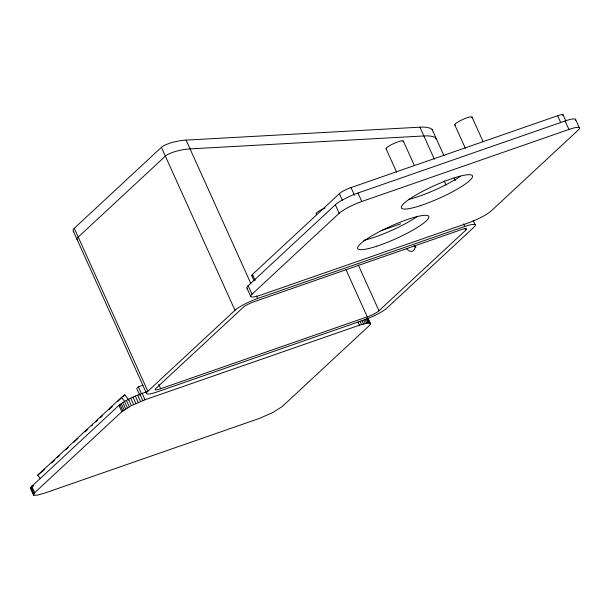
<?xml version="1.0" encoding="UTF-8"?>
<svg xmlns="http://www.w3.org/2000/svg" width="610" height="610" viewBox="0 0 610 610"><rect width="100%" height="100%" fill="white"/><g stroke="black" fill="none" stroke-linecap="round" stroke-linejoin="round"><path stroke-width="0.91" d="M30.668 488.671L30.637 487.741L31.811 486.322L118.95 405.368C127.055 398.932 136.937 395.188 146.636 391.841M370.415 324.253L370.384 323.33L368.104 322.98L359.45 325.183L145.02 399.763L131.394 405.642L121.825 411.727L34.686 492.689L33.512 494.108L33.542 495.038L37.126 495.213L44.477 493.177L258.907 418.597L272.533 412.718L282.102 406.634L369.241 325.671L370.415 324.253L367.761 318.298M562.832 115.587A9.386 1.632 -24.3 0 0 558.882 115.29L349.69 188.055A9.386 1.632 -24.3 0 0 340.022 193.08L252.014 274.851A9.386 1.632 -24.3 0 0 252.342 275.85M465.895 230.046L466.36 229.566A9.432 1.639 -24.3 0 0 462.395 229.268L253.196 302.034A9.432 1.639 -24.3 0 0 243.474 307.089L155.458 388.86A9.432 1.639 -24.3 0 0 159.423 389.157L368.623 316.392A9.432 1.639 -24.3 0 0 378.345 311.336L465.895 230.046L465.117 228.315M146.629 393.625L73.063 230.595A18.353 5.223 -10.4 0 1 74.26 228.292L161.398 147.33A18.353 5.223 -10.4 0 1 165.333 144.867L171.41 142.633L178.7 140.963A20.176 5.742 -10.4 0 1 186.088 140.109L419.909 127.177A20.176 5.742 -10.4 0 1 426.276 127.276L430.66 128.298L432.132 129.434L443.912 155.535M40.443 478.72L37.706 475.175L121.497 397.324L124.844 394.891L128.878 400.122M44.553 469.494L37.706 475.175M51.53 463.005L54.328 460.413M57.119 457.813L59.216 455.868M65.499 450.028L68.29 447.435M73.879 442.242L78.065 438.354M85.049 431.865L87.84 429.272M91.332 426.024L92.728 424.728M95.518 422.135L97.615 420.191M100.406 417.591L102.503 415.646M108.786 409.806L112.278 406.565M117.867 401.372L121.352 398.132M122.755 396.836L124.844 394.891M142.892 385.284L138.409 386.839L136.731 388.402L139.797 395.188M247.401 288.393A18.91 3.286 -24.3 0 1 248.186 285.747L335.325 204.785A18.91 3.286 -24.3 0 1 357.963 193.019L565.089 120.978A18.91 3.286 -24.3 0 1 575.512 120.239M252.021 294.233L339.16 213.271A18.91 3.286 -24.3 0 1 361.791 201.498L568.916 129.457A18.91 3.286 -24.3 0 1 578.15 130.143L491.012 211.106A18.91 3.286 -24.3 0 1 468.373 222.879L261.248 294.92A18.91 3.286 -24.3 0 1 252.021 294.233L248.186 285.747M147.841 391.254L234.98 310.299A18.91 3.286 -24.3 0 1 257.618 298.526L464.744 226.485A18.91 3.286 -24.3 0 1 473.978 227.172L386.831 308.134A18.91 3.286 -24.3 0 1 364.2 319.899L157.075 391.94A18.91 3.286 -24.3 0 1 147.841 391.254L74.26 228.285M381.029 230.687L400.77 223.824M33.611 485.697L31.811 486.322L34.686 492.689M73.322 231.266L73.894 231.876M77.867 240.66L77.035 239.379A18.353 5.223 -10.4 0 1 78.225 237.077L165.363 156.114A18.353 5.223 -10.4 0 1 169.305 153.651L175.375 151.417L182.665 149.747A20.176 5.742 -10.4 0 1 190.053 148.893L423.874 135.961A20.176 5.742 -10.4 0 1 430.248 136.06L434.625 137.082L436.348 138.889A18.353 5.223 -10.4 0 1 436.28 139.621M121.497 397.324L124.783 401.586M575.535 119.293L579.363 127.772M563.068 114.787L565.745 120.727M565.089 120.978L568.916 129.457M557.624 115.709L560.689 122.496M472.048 117.189L483.021 141.482M454.763 124.844L465.346 148.276M454.084 178.044L455.251 180.644M473.238 220.469L475.19 224.8M419.909 127.177L434.381 159.24M444.111 180.796L446.062 185.104M463.577 223.9L464.744 226.485M403.332 141.07L414.304 165.363M386.061 148.756L396.637 172.188M357.963 193.019L361.791 201.498M351.024 187.567L354.471 195.208M339.389 193.622L342.454 200.408M335.325 204.785L339.16 213.271M358.276 264.946L378.978 310.803M367.868 317.757L370.552 323.727M345.862 269.422L367.289 316.88M366.999 318.176L369.149 322.949M366.313 319L368.104 322.98M365.009 319.167L366.801 323.147M363.819 320.281L365.253 323.46M362.058 320.73L363.491 323.91M360.113 321.302L361.547 324.489M358.017 322.004L359.45 325.183M252.471 274.37L255.155 280.31M251.777 275.644L254.073 280.737M186.088 140.109L250.977 283.825M256.444 295.934L257.618 298.526M246.966 288.118L250.802 296.605M161.398 147.33L234.98 310.299M158.737 384.414L160.689 388.738M142.145 393.404L145.02 399.763M138.409 386.839L141.474 393.633M139.934 394.205L142.809 400.564M137.647 395.097L140.521 401.464M135.321 396.073L138.196 402.432M133.003 397.102L135.877 403.469M130.723 398.178L133.59 404.544M128.519 399.283L131.394 405.642M126.438 400.389L129.312 406.756M124.509 401.487L127.383 407.846M122.77 402.547L125.645 408.913M121.245 403.561L124.12 409.92M119.964 404.506L122.839 410.865M118.95 405.368L121.825 411.727M31.079 487.093L33.947 493.452M30.637 487.741L34.008 495.297M30.5 488.274L33.542 495.038M432.132 129.434L432.383 130.105A18.353 5.223 -10.4 0 1 432.315 130.837M460.619 176.137A38.994 6.771 -24.3 0 1 408.875 199.379M386.458 149.046A9.463 1.639 -24.3 0 1 394.655 143.136A9.463 1.639 -24.3 0 1 402.958 141.848M417.56 216.291A38.994 6.771 -24.3 0 1 363.69 240.325M455.395 125.18A9.463 1.639 -24.3 0 1 462.7 119.529A9.463 1.639 -24.3 0 1 471.835 117.745M316.354 214.148A9.463 1.639 -24.3 0 1 323.536 208.712M324.284 208.376A9.463 1.639 -24.3 0 1 325.038 208.048M416.02 247.34A14.655 6.618 70.8 0 1 413.961 245.38M415.372 245.403A14.655 6.618 70.8 0 1 406.679 248.895M33.474 485.591L31.811 486.322L33.474 485.644M376.591 246.28A38.994 6.771 -24.3 0 0 428.853 216.702A38.994 6.771 -24.3 0 0 374.243 234.484A38.994 6.771 -24.3 0 0 376.591 246.28M420.298 205.677A38.994 6.771 -24.3 0 0 472.559 176.099A38.994 6.771 -24.3 0 0 417.949 193.881A38.994 6.771 -24.3 0 0 420.298 205.677"/></g></svg>
